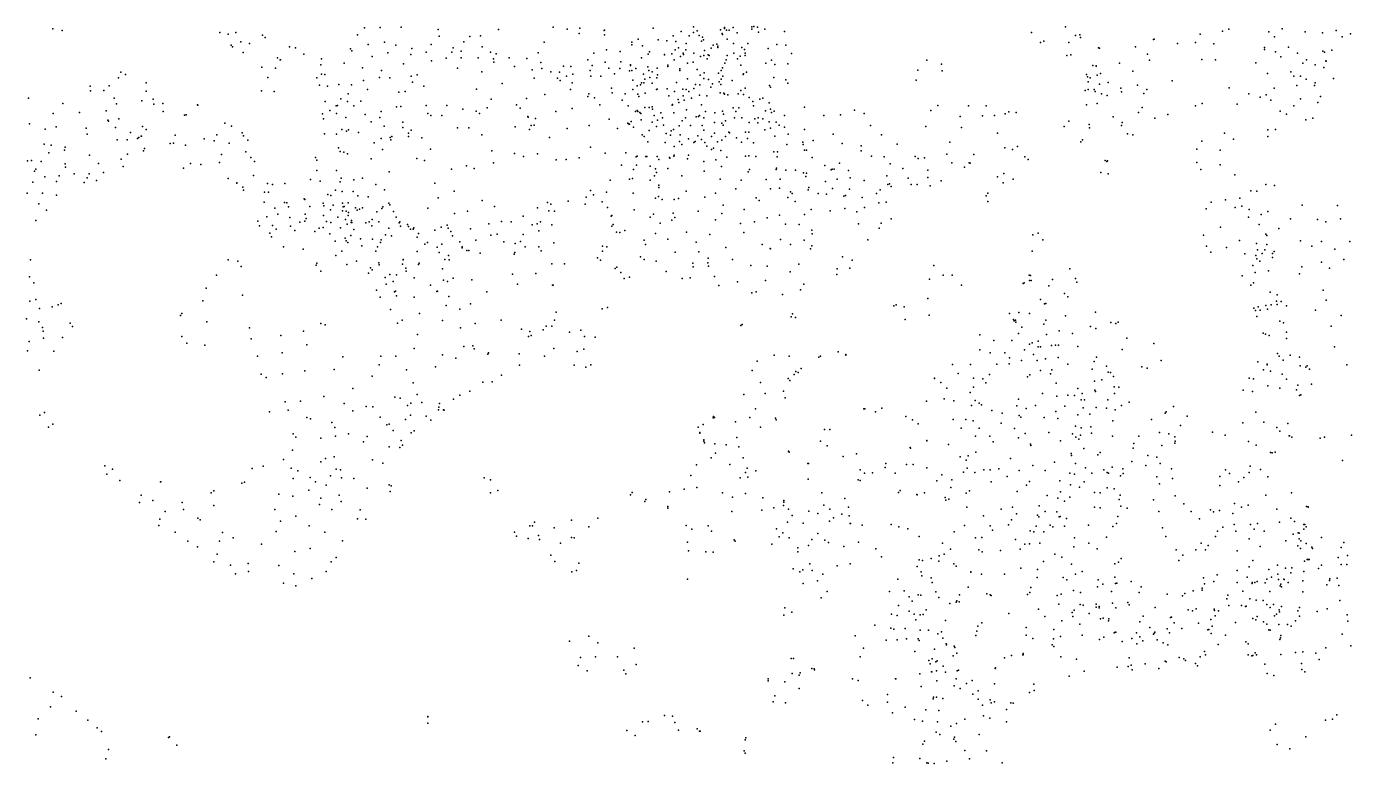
# Model space of a CAD drawing. Header units: millimetres. Extents: x -60275265 to 22802890, y -38578442 to 24337084.
# Drawn here: x -18732378 to -13545378, y -24329304 to -21444304 of the extents above; entities that cross this region are included whole.
import ezdxf

# ---------------------------------------------------------------- set-up
doc = ezdxf.new("R2010")
doc.units = ezdxf.units.MM
doc.header["$MEASUREMENT"] = 0
doc.layers.add('particles', color=7, linetype='Continuous', true_color=0x000000)

msp = doc.modelspace()

# ---------------------------------------------------------------- linework, layer by layer
at = {"layer": 'particles', "color": 93, "true_color": 0x67d435}
for p in [(-18629378, -21453304), (-18592378, -21460304), (-17975378, -21468304), (-17913378, -21467304), (-17409378, -21449304), (-17347378, -21448304), (-17265378, -21447304), (-17121378, -21456304), (-16884378, -21456304), (-16670378, -21447304), (-16615378, -21455304), (-16569378, -21471304), (-16566378, -21451304), (-16471378, -21460304), (-16469378, -21459304), (-16279378, -21450304), (-16169378, -21463304), (-16121378, -21445304), (-16121378, -21467304), (-16106378, -21461304), (-16015378, -21457304), (-16009378, -21472304), (-16000378, -21452304), (-15999378, -21448304), (-15992378, -21459304), (-15981378, -21459304), (-15965378, -21448304), (-15950378, -21469304), (-15893378, -21445304), (-15892378, -21454304), (-15885378, -21444304), (-15870378, -21447304), (-15867378, -21466304), (-15842378, -21454304), (-15765378, -21463304), (-14798378, -21467304), (-14665378, -21445304), (-14050378, -21462304), (-14025378, -21454304), (-13869378, -21465304), (-13816378, -21453304), (-13726378, -21465304), (-13658378, -21469304), (-13605378, -21460304), (-13549378, -21473304), (-17943378, -21474304), (-17931378, -21517304), (-17926378, -21524304), (-17893378, -21504304), (-17859378, -21510304), (-17808378, -21478304), (-17798378, -21487304), (-17702378, -21524304), (-17436378, -21477304), (-17394378, -21514304), (-17330378, -21505304), (-17286378, -21517304), (-17148378, -21514304), (-17116378, -21482304), (-17020378, -21504304), (-16996378, -21483304), (-16955378, -21481304), (-16948378, -21523304), (-16705378, -21505304), (-16469378, -21476304), (-16362378, -21505304), (-16362378, -21516304), (-16337378, -21494304), (-16321378, -21520304), (-16259378, -21496304), (-16225378, -21500304), (-16200378, -21481304), (-16190378, -21503304), (-16149378, -21510304), (-16138378, -21481304), (-16099378, -21479304), (-16090378, -21501304), (-16085378, -21486304), (-16082378, -21496304), (-16044378, -21517304), (-16029378, -21513304), (-16026378, -21521304), (-16008378, -21475304), (-15989378, -21493304), (-15964378, -21511304), (-15908378, -21511304), (-15795378, -21514304), (-15760378, -21517304), (-14762378, -21507304), (-14749378, -21502304), (-14652378, -21506304), (-14626378, -21479304), (-14608378, -21476304), (-14606378, -21487304), (-14390378, -21524304), (-14320378, -21495304), (-14318378, -21493304), (-14226378, -21510304), (-14156378, -21507304), (-14138378, -21474304), (-14084378, -21512304), (-13846378, -21484304), (-13791378, -21525304), (-13582378, -21484304), (-17884378, -21546304), (-17750378, -21566304), (-17739378, -21575304), (-17738378, -21575304), (-17679378, -21527304), (-17646378, -21552304), (-17577378, -21571304), (-17464378, -21531304), (-17459378, -21539304), (-17379378, -21562304), (-17318378, -21547304), (-17228378, -21554304), (-17224378, -21530304), (-17168378, -21545304), (-17089378, -21568304), (-17067378, -21544304), (-17062378, -21528304), (-17031378, -21540304), (-17031378, -21566304), (-16964378, -21567304), (-16916378, -21545304), (-16904378, -21570304), (-16893378, -21551304), (-16843378, -21567304), (-16773378, -21569304), (-16729378, -21547304), (-16535378, -21575304), (-16511378, -21549304), (-16462378, -21535304), (-16408378, -21542304), (-16324378, -21567304), (-16298378, -21552304), (-16293378, -21543304), (-16235378, -21553304), (-16234378, -21555304), (-16206378, -21551304), (-16197378, -21575304), (-16193378, -21535304), (-16179378, -21527304), (-16172378, -21562304), (-16161378, -21549304), (-16160378, -21554304), (-16151378, -21535304), (-16120378, -21548304), (-16093378, -21561304), (-16081378, -21558304), (-16078378, -21538304), (-16068378, -21571304), (-16063378, -21555304), (-16060378, -21558304), (-16052378, -21529304), (-16026378, -21526304), (-15993378, -21575304), (-15989378, -21557304), (-15963378, -21549304), (-15948378, -21570304), (-15938378, -21560304), (-15932378, -21526304), (-15921378, -21534304), (-15919378, -21549304), (-15919378, -21558304), (-15829378, -21530304), (-15815378, -21576304), (-15737378, -21550304), (-15207378, -21576304), (-14660378, -21558304), (-14644378, -21555304), (-14535378, -21527304), (-14532378, -21529304), (-14344378, -21552304), (-14336378, -21576304), (-14131378, -21573304), (-14077378, -21575304), (-13886378, -21526304), (-13886378, -21534304), (-13843378, -21543304), (-13822378, -21563304), (-13757378, -21548304), (-13721378, -21575304), (-13657378, -21540304), (-13651378, -21544304), (-13622378, -21537304), (-18363378, -21623304), (-17811378, -21603304), (-17757378, -21607304), (-17580378, -21594304), (-17489378, -21588304), (-17417378, -21606304), (-17342378, -21616304), (-17256378, -21590304), (-17146378, -21578304), (-17045378, -21607304), (-16950378, -21622304), (-16902378, -21584304), (-16821378, -21600304), (-16753378, -21614304), (-16718378, -21585304), (-16715378, -21608304), (-16679378, -21622304), (-16646378, -21623304), (-16630378, -21599304), (-16601378, -21600304), (-16526378, -21616304), (-16517378, -21597304), (-16467378, -21584304), (-16452378, -21607304), (-16430378, -21629304), (-16409378, -21609304), (-16405378, -21582304), (-16371378, -21617304), (-16368378, -21594304), (-16368378, -21597304), (-16362378, -21616304), (-16347378, -21609304), (-16300378, -21602304), (-16296378, -21616304), (-16283378, -21621304), (-16263378, -21607304), (-16221378, -21595304), (-16221378, -21601304), (-16175378, -21610304), (-16174378, -21616304), (-16144378, -21587304), (-16122378, -21584304), (-16107378, -21612304), (-16079378, -21625304), (-16023378, -21627304), (-16012378, -21616304), (-16007378, -21606304), (-15998378, -21588304), (-15935378, -21595304), (-15925378, -21629304), (-15914378, -21623304), (-15838378, -21588304), (-15803378, -21593304), (-15752378, -21590304), (-15243378, -21615304), (-15150378, -21592304), (-15147378, -21618304), (-14558378, -21597304), (-14545378, -21598304), (-14544378, -21599304), (-14528378, -21628304), (-14453378, -21588304), (-14401378, -21619304), (-13920378, -21586304), (-13874378, -21628304), (-13783378, -21622304), (-13735378, -21588304), (-13687378, -21594304), (-13653378, -21605304), (-13646378, -21578304), (-13644378, -21580304), (-18483378, -21677304), (-18409378, -21676304), (-18372378, -21645304), (-18345378, -21632304), (-18263378, -21664304), (-17787378, -21644304), (-17595378, -21645304), (-17585378, -21673304), (-17577378, -21630304), (-17564378, -21632304), (-17554378, -21677304), (-17509378, -21671304), (-17460378, -21672304), (-17413378, -21656304), (-17350378, -21643304), (-17309378, -21645304), (-17226378, -21638304), (-17221378, -21662304), (-17202378, -21633304), (-17176378, -21678304), (-16870378, -21667304), (-16744378, -21646304), (-16653378, -21646304), (-16643378, -21656304), (-16618378, -21638304), (-16596378, -21665304), (-16593378, -21630304), (-16523378, -21639304), (-16483378, -21638304), (-16359378, -21654304), (-16341378, -21676304), (-16329378, -21672304), (-16324378, -21665304), (-16317378, -21631304), (-16315378, -21664304), (-16312378, -21650304), (-16292378, -21644304), (-16283378, -21666304), (-16265378, -21645304), (-16262378, -21633304), (-16188378, -21663304), (-16144378, -21649304), (-16113378, -21671304), (-16096378, -21672304), (-16095378, -21634304), (-16081378, -21647304), (-16062378, -21651304), (-16047378, -21669304), (-16021378, -21661304), (-16014378, -21671304), (-16013378, -21650304), (-16006378, -21638304), (-15970378, -21655304), (-15926378, -21632304), (-15823378, -21675304), (-15820378, -21681304), (-15807378, -21644304), (-15759378, -21653304), (-15752378, -21666304), (-15249378, -21654304), (-14582378, -21632304), (-14579378, -21641304), (-14576378, -21661304), (-14568378, -21645304), (-14541378, -21635304), (-14532378, -21670304), (-14498378, -21663304), (-14383378, -21673304), (-14247378, -21657304), (-13771378, -21638304), (-13759378, -21675304), (-13744378, -21639304), (-13722378, -21650304), (-13690378, -21675304), (-13687378, -21665304), (-13615378, -21647304), (-18724378, -21725304), (-18481378, -21696304), (-18429378, -21694304), (-18389378, -21725304), (-18264378, -21697304), (-18236378, -21729304), (-17812378, -21696304), (-17762378, -21698304), (-17501378, -21727304), (-17473378, -21707304), (-17397378, -21691304), (-17275378, -21701304), (-17249378, -21698304), (-16970378, -21689304), (-16913378, -21728304), (-16774378, -21726304), (-16703378, -21710304), (-16603378, -21691304), (-16534378, -21718304), (-16531378, -21707304), (-16509378, -21723304), (-16442378, -21686304), (-16439378, -21704304), (-16400378, -21732304), (-16388378, -21707304), (-16358378, -21690304), (-16339378, -21709304), (-16335378, -21718304), (-16310378, -21705304), (-16266378, -21691304), (-16263378, -21689304), (-16224378, -21688304), (-16218378, -21715304), (-16195378, -21699304), (-16181378, -21730304), (-16163378, -21689304), (-16161378, -21716304), (-16158378, -21733304), (-16150378, -21691304), (-16139378, -21699304), (-16129378, -21724304), (-16119378, -21687304), (-16098378, -21713304), (-16069378, -21715304), (-16053378, -21682304), (-16016378, -21704304), (-16002378, -21705304), (-15999378, -21709304), (-15986378, -21711304), (-15946378, -21708304), (-15936378, -21695304), (-15925378, -21710304), (-15918378, -21686304), (-15903378, -21722304), (-15861378, -21728304), (-15849378, -21724304), (-14588378, -21694304), (-14576378, -21690304), (-14553378, -21691304), (-14548378, -21698304), (-14524378, -21707304), (-14502378, -21714304), (-14448378, -21686304), (-14445378, -21700304), (-14358378, -21706304), (-14346378, -21691304), (-14024378, -21684304), (-13947378, -21708304), (-13902378, -21720304), (-13879378, -21712304), (-13861378, -21732304), (-13848378, -21686304), (-13745378, -21727304), (-13667378, -21718304), (-18628378, -21785304), (-18590378, -21746304), (-18524378, -21780304), (-18420378, -21774304), (-18380378, -21747304), (-18280378, -21735304), (-18233378, -21748304), (-18198378, -21746304), (-18197378, -21777304), (-18063378, -21750304), (-18061378, -21752304), (-17563378, -21737304), (-17544378, -21773304), (-17520378, -21754304), (-17519378, -21784304), (-17514378, -21753304), (-17475378, -21738304), (-17450378, -21754304), (-17423378, -21736304), (-17343378, -21777304), (-17283378, -21759304), (-17267378, -21757304), (-17167378, -21753304), (-17161378, -21785304), (-17087378, -21753304), (-17024378, -21767304), (-16972378, -21776304), (-16958378, -21785304), (-16928378, -21762304), (-16814378, -21750304), (-16800378, -21764304), (-16660378, -21777304), (-16596378, -21765304), (-16487378, -21750304), (-16376378, -21755304), (-16348378, -21777304), (-16341378, -21773304), (-16339378, -21777304), (-16331378, -21780304), (-16327378, -21784304), (-16312378, -21761304), (-16294378, -21761304), (-16283378, -21759304), (-16281378, -21768304), (-16249378, -21782304), (-16204378, -21752304), (-16203378, -21749304), (-16198378, -21782304), (-16178378, -21741304), (-16148378, -21770304), (-16089378, -21750304), (-16074378, -21777304), (-16038378, -21782304), (-16008378, -21775304), (-15965378, -21763304), (-15955378, -21777304), (-15944378, -21762304), (-15888378, -21738304), (-15886378, -21754304), (-15839378, -21774304), (-15825378, -21743304), (-15820378, -21767304), (-15816378, -21780304), (-15805378, -21775304), (-15687378, -21760304), (-15490378, -21771304), (-15453378, -21784304), (-15192378, -21773304), (-15165378, -21753304), (-15044378, -21754304), (-14975378, -21755304), (-14886378, -21778304), (-14858378, -21780304), (-14583378, -21751304), (-14540378, -21745304), (-14379378, -21780304), (-14365378, -21761304), (-14156378, -21754304), (-14129378, -21746304), (-13992378, -21748304), (-13824378, -21776304), (-13771378, -21755304), (-13677378, -21741304), (-18720378, -21825304), (-18413378, -21811304), (-18411378, -21815304), (-18370378, -21805304), (-18278378, -21836304), (-18114378, -21791304), (-18107378, -21790304), (-17956378, -21822304), (-17929378, -21834304), (-17573378, -21786304), (-17569378, -21806304), (-17482378, -21800304), (-17406378, -21789304), (-17383378, -21817304), (-17349378, -21800304), (-17332378, -21834304), (-17259378, -21819304), (-17149378, -21792304), (-17106378, -21793304), (-16770378, -21796304), (-16768378, -21799304), (-16756378, -21831304), (-16745378, -21830304), (-16740378, -21804304), (-16529378, -21832304), (-16451378, -21807304), (-16378378, -21823304), (-16375378, -21825304), (-16371378, -21826304), (-16365378, -21816304), (-16326378, -21810304), (-16283378, -21818304), (-16275378, -21793304), (-16266378, -21836304), (-16262378, -21811304), (-16242378, -21802304), (-16238378, -21830304), (-16177378, -21833304), (-16165378, -21813304), (-16152378, -21802304), (-16132378, -21832304), (-16111378, -21797304), (-16101378, -21796304), (-16097378, -21793304), (-16087378, -21831304), (-16081378, -21802304), (-16039378, -21820304), (-16010378, -21823304), (-16005378, -21830304), (-16003378, -21787304), (-15995378, -21813304), (-15960378, -21802304), (-15932378, -21802304), (-15903378, -21820304), (-15881378, -21805304), (-15869378, -21821304), (-15868378, -21802304), (-15849378, -21806304), (-15825378, -21817304), (-15797378, -21819304), (-15786378, -21830304), (-15765378, -21793304), (-15611378, -21793304), (-15545378, -21790304), (-15428378, -21832304), (-15211378, -21836304), (-15077378, -21796304), (-14989378, -21794304), (-14943378, -21793304), (-14901378, -21786304), (-14670378, -21835304), (-14652378, -21814304), (-14572378, -21827304), (-14478378, -21798304), (-14445378, -21832304), (-14443378, -21820304), (-14315378, -21803304), (-14264378, -21789304), (-13799378, -21787304), (-13724378, -21809304), (-13696378, -21803304), (-18659378, -21846304), (-18616378, -21837304), (-18499378, -21842304), (-18495378, -21866304), (-18384378, -21840304), (-18377378, -21888304), (-18338378, -21888304), (-18325378, -21859304), (-18297378, -21882304), (-18292378, -21878304), (-18283378, -21873304), (-18282378, -21873304), (-18263378, -21847304), (-18150378, -21870304), (-18037378, -21884304), (-17987378, -21868304), (-17888378, -21860304), (-17882378, -21872304), (-17565378, -21864304), (-17518378, -21866304), (-17497378, -21847304), (-17479378, -21854304), (-17472378, -21848304), (-17432378, -21859304), (-17344378, -21882304), (-17308378, -21879304), (-17306378, -21888304), (-17302378, -21874304), (-17259378, -21839304), (-17237378, -21861304), (-17237378, -21874304), (-17226378, -21850304), (-17185378, -21880304), (-17045378, -21841304), (-17000378, -21841304), (-16950378, -21868304), (-16819378, -21837304), (-16763378, -21847304), (-16684378, -21878304), (-16615378, -21843304), (-16419378, -21843304), (-16356378, -21838304), (-16322378, -21868304), (-16314378, -21874304), (-16295378, -21851304), (-16228378, -21863304), (-16211378, -21870304), (-16208378, -21853304), (-16199378, -21847304), (-16173378, -21868304), (-16141378, -21884304), (-16104378, -21872304), (-16090378, -21886304), (-16081378, -21850304), (-16051378, -21874304), (-16039378, -21861304), (-15995378, -21874304), (-15983378, -21858304), (-15980378, -21860304), (-15953378, -21880304), (-15917378, -21857304), (-15909378, -21882304), (-15904378, -21858304), (-15842378, -21848304), (-15819378, -21842304), (-15803378, -21873304), (-15764378, -21838304), (-15750378, -21865304), (-15686378, -21847304), (-15574378, -21865304), (-15385378, -21868304), (-15072378, -21840304), (-14931378, -21862304), (-14598378, -21888304), (-14571378, -21841304), (-14422378, -21864304), (-14401378, -21868304), (-14042378, -21862304), (-14007378, -21885304), (-13873378, -21848304), (-13872378, -21875304), (-13843378, -21847304), (-18663378, -21905304), (-18645378, -21939304), (-18636378, -21908304), (-18583378, -21928304), (-18580378, -21917304), (-18274378, -21931304), (-18270378, -21922304), (-18169378, -21902304), (-18157378, -21901304), (-18109378, -21909304), (-17997378, -21891304), (-17939378, -21901304), (-17873378, -21935304), (-17865378, -21889304), (-17510378, -21919304), (-17504378, -21933304), (-17490378, -21936304), (-17371378, -21900304), (-17338378, -21926304), (-17150378, -21924304), (-16911378, -21931304), (-16524378, -21916304), (-16467378, -21940304), (-16386378, -21938304), (-16300378, -21896304), (-16232378, -21898304), (-16196378, -21914304), (-16176378, -21894304), (-16167378, -21906304), (-16119378, -21898304), (-16115378, -21894304), (-16076378, -21898304), (-16069378, -21913304), (-16050378, -21926304), (-16042378, -21920304), (-16027378, -21895304), (-16014378, -21929304), (-16010378, -21889304), (-15933378, -21897304), (-15886378, -21900304), (-15807378, -21935304), (-15792378, -21935304), (-15756378, -21906304), (-15693378, -21897304), (-15691378, -21906304), (-15687378, -21928304), (-15679378, -21928304), (-15653378, -21890304), (-15539378, -21902304), (-15464378, -21911304), (-15464378, -21931304), (-15323378, -21905304), (-15117378, -21897304), (-14902378, -21919304), (-14872378, -21926304), (-14852378, -21914304), (-14605378, -21896304), (-14150378, -21924304), (-14131378, -21893304), (-14059378, -21928304), (-18728378, -21970304), (-18713378, -21969304), (-18675378, -21972304), (-18581378, -21982304), (-18485378, -21948304), (-18450378, -21980304), (-18362378, -21963304), (-18353378, -21992304), (-18337378, -21944304), (-18090378, -21980304), (-18049378, -21984304), (-17977378, -21976304), (-17969378, -21945304), (-17854378, -21957304), (-17840378, -21972304), (-17601378, -21957304), (-17595378, -21967304), (-17476378, -21942304), (-17383378, -21962304), (-17204378, -21961304), (-17174378, -21969304), (-17009378, -21989304), (-16904378, -21978304), (-16822378, -21941304), (-16786378, -21953304), (-16732378, -21943304), (-16658378, -21966304), (-16620378, -21965304), (-16569378, -21958304), (-16403378, -21987304), (-16345378, -21954304), (-16344378, -21987304), (-16341378, -21951304), (-16308378, -21953304), (-16304378, -21953304), (-16291378, -21991304), (-16263378, -21953304), (-16257378, -21964304), (-16215378, -21957304), (-16213378, -21959304), (-16198378, -21951304), (-16197378, -21948304), (-16144378, -21962304), (-16141378, -21948304), (-16080378, -21972304), (-16034378, -21966304), (-16011378, -21992304), (-15990378, -21956304), (-15917378, -21952304), (-15904378, -21950304), (-15877378, -21953304), (-15794378, -21954304), (-15656378, -21957304), (-15607378, -21988304), (-15549378, -21979304), (-15424378, -21951304), (-15375378, -21954304), (-15351378, -21981304), (-15253378, -21953304), (-15241378, -21961304), (-15217378, -21958304), (-15129378, -21944304), (-15109378, -21978304), (-15042378, -21978304), (-15038378, -21979304), (-15024378, -21945304), (-14824378, -21954304), (-14811378, -21965304), (-14509378, -21969304), (-14503378, -21973304), (-14500378, -21970304), (-14150378, -21976304), (-14059378, -21985304), (-18701378, -22010304), (-18696378, -22003304), (-18660378, -22033304), (-18604378, -22028304), (-18579378, -21994304), (-18545378, -22021304), (-18494378, -22037304), (-18487378, -22021304), (-18430378, -22015304), (-18118378, -21999304), (-17942378, -22039304), (-17843378, -22027304), (-17620378, -22043304), (-17596378, -22008304), (-17518378, -22008304), (-17500378, -22038304), (-17451378, -22044304), (-17417378, -22038304), (-17312378, -22013304), (-17068378, -22003304), (-16980378, -22000304), (-16371378, -22042304), (-16360378, -22039304), (-16356378, -22004304), (-16274378, -22028304), (-16270378, -22001304), (-16266378, -22016304), (-16221378, -22000304), (-16166378, -22028304), (-16079378, -22010304), (-16017378, -22042304), (-15907378, -22013304), (-15902378, -22004304), (-15837378, -22043304), (-15797378, -22004304), (-15796378, -21999304), (-15781378, -22041304), (-15760378, -22006304), (-15721378, -22007304), (-15690378, -22017304), (-15681378, -22031304), (-15679378, -22018304), (-15582378, -22005304), (-15578378, -22002304), (-15570378, -22002304), (-15558378, -22041304), (-15514378, -22008304), (-15508378, -22036304), (-15364378, -22029304), (-15302378, -22000304), (-15280378, -22038304), (-15204378, -22007304), (-15204378, -22035304), (-15060378, -21995304), (-14931378, -22032304), (-14906378, -22020304), (-14870378, -22042304), (-14526378, -22016304), (-14497378, -22021304), (-14135378, -22004304), (-14002378, -22024304), (-18729378, -22096304), (-18707378, -22053304), (-18670378, -22096304), (-18614378, -22051304), (-18506378, -22055304), (-18458378, -22047304), (-17909378, -22056304), (-17908378, -22057304), (-17885378, -22073304), (-17882378, -22085304), (-17800378, -22092304), (-17789378, -22058304), (-17785378, -22092304), (-17769378, -22063304), (-17721378, -22058304), (-17582378, -22050304), (-17522378, -22085304), (-17504378, -22052304), (-17496378, -22090304), (-17453378, -22090304), (-17364378, -22062304), (-17330378, -22083304), (-17133378, -22057304), (-17058378, -22089304), (-16524378, -22086304), (-16461378, -22092304), (-16447378, -22046304), (-16357378, -22096304), (-16291378, -22045304), (-16256378, -22065304), (-16256378, -22074304), (-16150378, -22088304), (-15955378, -22080304), (-15934378, -22045304), (-15820378, -22079304), (-15784378, -22077304), (-15741378, -22091304), (-15672378, -22083304), (-15669378, -22074304), (-15604378, -22051304), (-15577378, -22078304), (-15510378, -22081304), (-15453378, -22047304), (-15390378, -22083304), (-15360378, -22062304), (-15354378, -22060304), (-15347378, -22070304), (-15269378, -22063304), (-15245378, -22062304), (-15195378, -22068304), (-15151378, -22048304), (-14968378, -22096304), (-14909378, -22056304), (-13939378, -22087304), (-13916378, -22089304), (-13880378, -22063304), (-13847378, -22066304), (-18684378, -22138304), (-18615378, -22104304), (-17801378, -22131304), (-17722378, -22133304), (-17713378, -22134304), (-17645378, -22118304), (-17642378, -22121304), (-17570378, -22135304), (-17568378, -22146304), (-17552378, -22102304), (-17540378, -22105304), (-17532378, -22143304), (-17495378, -22135304), (-17488378, -22148304), (-17473378, -22134304), (-17435378, -22107304), (-17395378, -22111304), (-17314378, -22136304), (-17310378, -22142304), (-17121378, -22115304), (-16948378, -22125304), (-16900378, -22148304), (-16693378, -22133304), (-16680378, -22140304), (-16611378, -22128304), (-16545378, -22139304), (-16541378, -22112304), (-16513378, -22103304), (-16479378, -22130304), (-16270378, -22116304), (-16258378, -22110304), (-16244378, -22121304), (-16196378, -22121304), (-16179378, -22117304), (-16076378, -22112304), (-16035378, -22097304), (-16005378, -22144304), (-15875378, -22115304), (-15864378, -22125304), (-15752378, -22113304), (-15735378, -22098304), (-15723378, -22129304), (-15633378, -22098304), (-15600378, -22100304), (-15533378, -22108304), (-15526378, -22105304), (-15460378, -22114304), (-15404378, -22098304), (-15395378, -22134304), (-15367378, -22132304), (-14975378, -22107304), (-14969378, -22129304), (-14094378, -22132304), (-14038378, -22122304), (-13982378, -22116304), (-13974378, -22147304), (-13738378, -22144304), (-13600378, -22145304), (-18654378, -22163304), (-17791378, -22189304), (-17760378, -22155304), (-17748378, -22179304), (-17706378, -22150304), (-17701378, -22192304), (-17641378, -22179304), (-17637378, -22196304), (-17623378, -22149304), (-17569378, -22184304), (-17542378, -22162304), (-17513378, -22190304), (-17495378, -22165304), (-17492378, -22150304), (-17483378, -22200304), (-17481378, -22167304), (-17473378, -22184304), (-17471378, -22172304), (-17444378, -22154304), (-17438378, -22163304), (-17429378, -22159304), (-17417378, -22154304), (-17379378, -22199304), (-17361378, -22170304), (-17341378, -22157304), (-17337378, -22150304), (-17295378, -22168304), (-17285378, -22190304), (-17161378, -22155304), (-17056378, -22176304), (-17005378, -22167304), (-16788378, -22186304), (-16732378, -22154304), (-16687378, -22166304), (-16665378, -22167304), (-16457378, -22152304), (-16443378, -22186304), (-16443378, -22186304), (-16441378, -22184304), (-16353378, -22162304), (-16290378, -22190304), (-16278378, -22178304), (-16200378, -22175304), (-16194378, -22192304), (-16102378, -22167304), (-16010378, -22176304), (-15922378, -22160304), (-15833378, -22193304), (-15784378, -22182304), (-15687378, -22180304), (-15660378, -22160304), (-15586378, -22165304), (-15528378, -22156304), (-15481378, -22169304), (-15451378, -22152304), (-15347378, -22197304), (-14114378, -22158304), (-14000378, -22153304), (-13948378, -22191304), (-13946378, -22160304), (-13899378, -22180304), (-13872378, -22168304), (-13784378, -22197304), (-13678378, -22199304), (-13588378, -22197304), (-18696378, -22203304), (-17826378, -22206304), (-17820378, -22224304), (-17769378, -22223304), (-17754378, -22237304), (-17699378, -22226304), (-17682378, -22242304), (-17662378, -22210304), (-17643378, -22206304), (-17603378, -22247304), (-17586378, -22234304), (-17570378, -22231304), (-17558378, -22207304), (-17541378, -22211304), (-17503378, -22232304), (-17477378, -22218304), (-17461378, -22211304), (-17460378, -22203304), (-17458378, -22211304), (-17451378, -22239304), (-17403378, -22212304), (-17391378, -22208304), (-17380378, -22224304), (-17353378, -22209304), (-17314378, -22233304), (-17273378, -22213304), (-17271378, -22208304), (-17268378, -22226304), (-17240378, -22219304), (-17236378, -22227304), (-17229378, -22237304), (-17218378, -22237304), (-17216378, -22232304), (-17134378, -22241304), (-17109378, -22229304), (-17085378, -22222304), (-17081378, -22233304), (-17071378, -22247304), (-16994378, -22236304), (-16922378, -22217304), (-16872378, -22207304), (-16835378, -22209304), (-16752378, -22220304), (-16733378, -22216304), (-16727378, -22244304), (-16720378, -22209304), (-16676378, -22220304), (-16441378, -22226304), (-16436378, -22219304), (-16422378, -22249304), (-16409378, -22251304), (-16390378, -22243304), (-16252378, -22214304), (-16206378, -22202304), (-16148378, -22249304), (-16035378, -22201304), (-15937378, -22215304), (-15924378, -22250304), (-15882378, -22208304), (-15761378, -22218304), (-15707378, -22219304), (-15658378, -22241304), (-15475378, -22216304), (-15394378, -22233304), (-15386378, -22214304), (-14058378, -22229304), (-13907378, -22219304), (-13907378, -22219304), (-13830378, -22235304), (-13646378, -22209304), (-17779378, -22253304), (-17773378, -22267304), (-17544378, -22255304), (-17524378, -22284304), (-17485378, -22272304), (-17481378, -22283304), (-17474378, -22289304), (-17462378, -22262304), (-17424378, -22275304), (-17419378, -22302304), (-17378378, -22277304), (-17346378, -22289304), (-17343378, -22279304), (-17326378, -22260304), (-17303378, -22264304), (-17202378, -22269304), (-17198378, -22254304), (-17173378, -22296304), (-17162378, -22289304), (-17106378, -22296304), (-17064378, -22263304), (-17035378, -22287304), (-16973378, -22280304), (-16914378, -22261304), (-16889378, -22257304), (-16863378, -22287304), (-16819378, -22294304), (-16798378, -22285304), (-16788378, -22258304), (-16667378, -22291304), (-16314378, -22280304), (-16309378, -22297304), (-16269378, -22254304), (-16221378, -22276304), (-16110378, -22288304), (-16057378, -22258304), (-15852378, -22297304), (-15780378, -22278304), (-15741378, -22298304), (-15688378, -22281304), (-15658378, -22302304), (-15656378, -22255304), (-15438378, -22279304), (-14792378, -22260304), (-14771378, -22253304), (-14753378, -22279304), (-14124378, -22261304), (-13984378, -22282304), (-13917378, -22294304), (-13881378, -22257304), (-13877378, -22298304), (-13876378, -22262304), (-13744378, -22283304), (-13663378, -22285304), (-13552378, -22285304), (-17726378, -22306304), (-17649378, -22315304), (-17521378, -22341304), (-17498378, -22323304), (-17364378, -22323304), (-17358378, -22306304), (-17202378, -22325304), (-17124378, -22308304), (-17116378, -22329304), (-17080378, -22340304), (-17027378, -22311304), (-17026378, -22307304), (-17008378, -22321304), (-17001378, -22321304), (-16956378, -22331304), (-16823378, -22335304), (-16820378, -22329304), (-16780378, -22307304), (-16726378, -22306304), (-16717378, -22322304), (-16497378, -22349304), (-16477378, -22304304), (-16477378, -22323304), (-16460378, -22306304), (-16328378, -22346304), (-16193378, -22328304), (-16100378, -22326304), (-16064378, -22351304), (-15994378, -22309304), (-15821378, -22313304), (-15820378, -22314304), (-15663378, -22314304), (-15537378, -22346304), (-14795378, -22323304), (-14113378, -22304304), (-14096378, -22327304), (-14034378, -22309304), (-13962378, -22334304), (-13919378, -22341304), (-13916378, -22353304), (-13913378, -22318304), (-13895378, -22332304), (-13884378, -22318304), (-13854378, -22332304), (-13854378, -22348304), (-13848378, -22325304), (-13700378, -22304304), (-13610378, -22315304), (-18716378, -22358304), (-17943378, -22357304), (-17905378, -22363304), (-17892378, -22384304), (-17598378, -22378304), (-17595378, -22371304), (-17580378, -22402304), (-17478378, -22376304), (-17440378, -22362304), (-17385378, -22389304), (-17379378, -22396304), (-17353378, -22369304), (-17352378, -22377304), (-17260378, -22374304), (-17258378, -22356304), (-17258378, -22358304), (-17258378, -22358304), (-17247378, -22390304), (-17246378, -22402304), (-17197378, -22376304), (-17195378, -22370304), (-17103378, -22392304), (-17094378, -22356304), (-17078378, -22357304), (-16675378, -22373304), (-16626378, -22373304), (-16485378, -22359304), (-16428378, -22391304), (-16421378, -22386304), (-16406378, -22407304), (-16314378, -22356304), (-16267378, -22362304), (-16228378, -22403304), (-16124378, -22370304), (-16122378, -22385304), (-16065378, -22369304), (-16062378, -22382304), (-15968378, -22356304), (-15896378, -22379304), (-15833378, -22382304), (-15743378, -22404304), (-15709378, -22375304), (-15559378, -22393304), (-15509378, -22390304), (-15500378, -22359304), (-15180378, -22380304), (-14647378, -22393304), (-13931378, -22380304), (-13922378, -22407304), (-13904378, -22363304), (-13870378, -22400304), (-13740378, -22385304), (-13662378, -22367304), (-13631378, -22390304), (-13575378, -22356304), (-18720378, -22424304), (-18703378, -22448304), (-17988378, -22418304), (-17393378, -22409304), (-17328378, -22426304), (-17324378, -22453304), (-17310378, -22415304), (-17297378, -22442304), (-17284378, -22416304), (-17214378, -22428304), (-17150378, -22457304), (-17099378, -22437304), (-17084378, -22442304), (-17062378, -22429304), (-16988378, -22436304), (-16830378, -22414304), (-16810378, -22453304), (-16738378, -22411304), (-16673378, -22456304), (-16670378, -22457304), (-16670378, -22457304), (-16392378, -22431304), (-16372378, -22425304), (-16165378, -22431304), (-16134378, -22428304), (-16039378, -22423304), (-16022378, -22458304), (-15949378, -22444304), (-15839378, -22438304), (-15689378, -22453304), (-15560378, -22415304), (-15197378, -22433304), (-15143378, -22418304), (-15108378, -22417304), (-15072378, -22456304), (-14830378, -22450304), (-14827378, -22448304), (-14807378, -22417304), (-14805378, -22438304), (-14802378, -22419304), (-14799378, -22438304), (-14730378, -22459304), (-14715378, -22435304), (-14625378, -22431304), (-14620378, -22445304), (-13973378, -22420304), (-13939378, -22457304), (-13928378, -22448304), (-13748378, -22412304), (-18029378, -22468304), (-17886378, -22496304), (-17362378, -22476304), (-17347378, -22503304), (-17292378, -22483304), (-17287378, -22480304), (-17283378, -22498304), (-17214378, -22503304), (-17126378, -22481304), (-17123378, -22480304), (-17079378, -22501304), (-16930378, -22482304), (-15893378, -22487304), (-15875378, -22483304), (-15772378, -22493304), (-15702378, -22475304), (-15203378, -22509304), (-14668378, -22489304), (-14656378, -22502304), (-13863378, -22484304), (-13836378, -22494304), (-13656378, -22476304), (-18719378, -22519304), (-18696378, -22513304), (-18681378, -22548304), (-18631378, -22541304), (-18608378, -22534304), (-18596378, -22528304), (-18042378, -22518304), (-17307378, -22552304), (-17089378, -22536304), (-17035378, -22551304), (-16994378, -22530304), (-16659378, -22562304), (-16478378, -22549304), (-16457378, -22544304), (-16457378, -22544304), (-15336378, -22538304), (-15327378, -22533304), (-15296378, -22542304), (-14762378, -22513304), (-14747378, -22529304), (-14742378, -22528304), (-14547378, -22562304), (-13927378, -22547304), (-13921378, -22556304), (-13910378, -22541304), (-13902378, -22555304), (-13880378, -22536304), (-13874378, -22550304), (-13859378, -22534304), (-13839378, -22519304), (-13836378, -22532304), (-13820378, -22521304), (-13800378, -22537304), (-13686378, -22555304), (-13644378, -22515304), (-18732378, -22588304), (-18684378, -22600304), (-18561378, -22605304), (-18129378, -22575304), (-18124378, -22567304), (-18026378, -22600304), (-17580378, -22606304), (-17563378, -22612304), (-17280378, -22605304), (-17262378, -22594304), (-17194378, -22567304), (-17104378, -22595304), (-16976378, -22606304), (-16874378, -22594304), (-16665378, -22593304), (-15935378, -22614304), (-15931378, -22611304), (-15739378, -22581304), (-15733378, -22569304), (-15722378, -22583304), (-15292378, -22591304), (-15198378, -22574304), (-14884378, -22568304), (-14868378, -22591304), (-14866378, -22596304), (-14860378, -22594304), (-14859378, -22602304), (-14847378, -22564304), (-14806378, -22568304), (-14749378, -22609304), (-14741378, -22593304), (-14665378, -22576304), (-14487378, -22603304), (-14468378, -22606304), (-14458378, -22602304), (-13916378, -22579304), (-13825378, -22597304), (-13811378, -22604304), (-13585378, -22575304), (-18670378, -22622304), (-18667378, -22636304), (-18666378, -22664304), (-18591378, -22661304), (-18552378, -22619304), (-18124378, -22658304), (-17859378, -22624304), (-17737378, -22654304), (-17648378, -22636304), (-17201378, -22650304), (-17033378, -22624304), (-16794378, -22629304), (-16767378, -22658304), (-16762378, -22638304), (-16756378, -22654304), (-16710378, -22632304), (-16698378, -22617304), (-16675378, -22617304), (-16606378, -22640304), (-16562378, -22633304), (-16548378, -22657304), (-16506378, -22660304), (-15000378, -22651304), (-14848378, -22646304), (-14835378, -22621304), (-14739378, -22650304), (-14689378, -22635304), (-14637378, -22646304), (-14567378, -22618304), (-14546378, -22626304), (-14425378, -22664304), (-13891378, -22645304), (-13882378, -22648304), (-13867378, -22653304), (-13800378, -22641304), (-13799378, -22665304), (-13624378, -22617304), (-18728378, -22713304), (-18722378, -22677304), (-18625378, -22715304), (-18104378, -22684304), (-18034378, -22692304), (-17852378, -22667304), (-17634378, -22690304), (-17214378, -22705304), (-17020378, -22696304), (-16985378, -22694304), (-16979378, -22706304), (-16668378, -22704304), (-16576378, -22716304), (-16550378, -22707304), (-15554378, -22718304), (-15000378, -22710304), (-14945378, -22673304), (-14875378, -22673304), (-14825378, -22710304), (-14805378, -22688304), (-14795378, -22682304), (-14772378, -22676304), (-14771378, -22698304), (-14762378, -22698304), (-14719378, -22693304), (-14704378, -22692304), (-14692378, -22691304), (-14616378, -22696304), (-14443378, -22709304), (-14319378, -22685304), (-13612378, -22698304), (-17828378, -22735304), (-17731378, -22722304), (-17493378, -22737304), (-17352378, -22768304), (-17345378, -22734304), (-17286378, -22735304), (-17103378, -22729304), (-17051378, -22742304), (-16926378, -22727304), (-16923378, -22722304), (-16803378, -22726304), (-16802378, -22770304), (-16704378, -22734304), (-16588378, -22770304), (-16523378, -22769304), (-15871378, -22754304), (-15805378, -22730304), (-15747378, -22734304), (-15630378, -22739304), (-15624378, -22734304), (-15524378, -22728304), (-15524378, -22730304), (-15107378, -22767304), (-15037378, -22767304), (-14960378, -22722304), (-14933378, -22766304), (-14902378, -22722304), (-14885378, -22764304), (-14884378, -22741304), (-14837378, -22751304), (-14790378, -22728304), (-14776378, -22751304), (-14743378, -22745304), (-14693378, -22740304), (-14655378, -22766304), (-14552378, -22756304), (-14543378, -22738304), (-14290378, -22751304), (-13912378, -22757304), (-13875378, -22766304), (-13875378, -22769304), (-13835378, -22724304), (-13828378, -22734304), (-13813378, -22750304), (-13785378, -22730304), (-13749378, -22739304), (-13563378, -22768304), (-18683378, -22789304), (-17813378, -22805304), (-17794378, -22818304), (-17730378, -22803304), (-17643378, -22792304), (-17527378, -22787304), (-17379378, -22813304), (-17244378, -22788304), (-17131378, -22776304), (-16873378, -22809304), (-16542378, -22777304), (-15891378, -22791304), (-15750378, -22822304), (-15727378, -22806304), (-15720378, -22795304), (-15711378, -22798304), (-15699378, -22783304), (-15178378, -22820304), (-15177378, -22822304), (-15085378, -22802304), (-15025378, -22821304), (-14962378, -22806304), (-14814378, -22816304), (-14804378, -22808304), (-14762378, -22791304), (-14723378, -22804304), (-14718378, -22788304), (-14560378, -22785304), (-14504378, -22774304), (-14497378, -22797304), (-14488378, -22799304), (-14477378, -22814304), (-14366378, -22776304), (-14345378, -22781304), (-13946378, -22821304), (-13890378, -22788304), (-13862378, -22793304), (-13816378, -22805304), (-13746378, -22772304), (-13724378, -22777304), (-13719378, -22772304), (-13710378, -22786304), (-17455378, -22861304), (-17218378, -22839304), (-16997378, -22871304), (-16945378, -22836304), (-16909378, -22835304), (-15858378, -22837304), (-15768378, -22872304), (-15744378, -22830304), (-15153378, -22837304), (-15129378, -22860304), (-15025378, -22856304), (-14988378, -22823304), (-14976378, -22839304), (-14701378, -22840304), (-14616378, -22861304), (-14551378, -22832304), (-14550378, -22868304), (-14547378, -22873304), (-14522378, -22827304), (-14474378, -22854304), (-14456378, -22856304), (-13969378, -22868304), (-13932378, -22873304), (-13929378, -22823304), (-13872378, -22850304), (-13825378, -22860304), (-13799378, -22825304), (-13760378, -22866304), (-13755378, -22848304), (-13701378, -22844304), (-17719378, -22913304), (-17659378, -22910304), (-17568378, -22892304), (-17488378, -22920304), (-17290378, -22895304), (-17269378, -22899304), (-17228378, -22919304), (-17202378, -22884304), (-17184378, -22916304), (-17115378, -22920304), (-17061378, -22903304), (-17035378, -22887304), (-15924378, -22884304), (-15840378, -22881304), (-15762378, -22898304), (-15209378, -22910304), (-15139378, -22902304), (-15102378, -22909304), (-15038378, -22877304), (-15018378, -22908304), (-15002378, -22919304), (-14994378, -22925304), (-14848378, -22903304), (-14754378, -22881304), (-14699378, -22891304), (-14655378, -22887304), (-14629378, -22888304), (-14603378, -22906304), (-14600378, -22881304), (-14590378, -22906304), (-14499378, -22906304), (-14473378, -22881304), (-14415378, -22914304), (-13749378, -22888304), (-13743378, -22886304), (-18680378, -22966304), (-18662378, -22955304), (-17781378, -22952304), (-17708378, -22946304), (-17635378, -22974304), (-17454378, -22948304), (-17402378, -22932304), (-17376378, -22933304), (-17347378, -22973304), (-17241378, -22927304), (-17229378, -22965304), (-17168378, -22970304), (-17119378, -22945304), (-17118378, -22934304), (-17099378, -22944304), (-17097378, -22946304), (-16044378, -22976304), (-16043378, -22971304), (-16039378, -22974304), (-15901378, -22975304), (-15878378, -22941304), (-15800378, -22977304), (-15454378, -22940304), (-15450378, -22940304), (-15409378, -22953304), (-15384378, -22938304), (-15290378, -22971304), (-15032378, -22927304), (-14953378, -22947304), (-14913378, -22957304), (-14855378, -22929304), (-14846378, -22967304), (-14840378, -22973304), (-14818378, -22939304), (-14782378, -22928304), (-14748378, -22975304), (-14702378, -22951304), (-14667378, -22930304), (-14616378, -22964304), (-14595378, -22937304), (-14570378, -22962304), (-14544378, -22936304), (-14504378, -22938304), (-14470378, -22945304), (-14445378, -22928304), (-14275378, -22957304), (-14271378, -22952304), (-14242378, -22932304), (-14188378, -22969304), (-13919378, -22954304), (-18646378, -23013304), (-18629378, -23001304), (-17620378, -22980304), (-17537378, -22994304), (-17525378, -23014304), (-17321378, -23003304), (-17312378, -23001304), (-17296378, -23025304), (-17248378, -22982304), (-17215378, -23027304), (-17149378, -22985304), (-16103378, -23013304), (-16083378, -23002304), (-15957378, -22991304), (-15859378, -23012304), (-15797378, -22984304), (-15608378, -23021304), (-15587378, -23021304), (-15264378, -22984304), (-15242378, -22999304), (-15104378, -22982304), (-15073378, -23016304), (-15055378, -22982304), (-15026378, -22988304), (-15002378, -23016304), (-14917378, -22997304), (-14864378, -23017304), (-14694378, -22979304), (-14626378, -23008304), (-14603378, -23015304), (-14565378, -23011304), (-14479378, -22987304), (-14328378, -22983304), (-14215378, -23006304), (-13971378, -22996304), (-13888378, -22993304), (-13837378, -23014304), (-13826378, -23028304), (-13794378, -22998304), (-17688378, -23039304), (-17678378, -23052304), (-17580378, -23055304), (-17523378, -23048304), (-17471378, -23038304), (-17413378, -23070304), (-17398378, -23049304), (-17265378, -23064304), (-17226378, -23034304), (-16096378, -23033304), (-16096378, -23036304), (-16081378, -23067304), (-16080378, -23062304), (-16078378, -23074304), (-16037378, -23078304), (-15951378, -23053304), (-15624378, -23067304), (-15208378, -23065304), (-15208378, -23066304), (-15123378, -23080304), (-15017378, -23048304), (-14961378, -23047304), (-14948378, -23070304), (-14848378, -23054304), (-14823378, -23037304), (-14801378, -23079304), (-14730378, -23033304), (-14684378, -23066304), (-14637378, -23039304), (-14624378, -23051304), (-14612378, -23059304), (-14606378, -23044304), (-14563378, -23036304), (-14481378, -23048304), (-14397378, -23076304), (-14378378, -23048304), (-14297378, -23033304), (-14260378, -23039304), (-14236378, -23050304), (-14236378, -23075304), (-14235378, -23067304), (-14089378, -23032304), (-14039378, -23044304), (-13948378, -23069304), (-13789378, -23046304), (-13788378, -23046304), (-13779378, -23051304), (-13668378, -23056304), (-13651378, -23051304), (-13545378, -23044304), (-17691378, -23102304), (-17528378, -23128304), (-17312378, -23089304), (-17271378, -23092304), (-17260378, -23083304), (-16052378, -23132304), (-16035378, -23114304), (-15993378, -23082304), (-15944378, -23090304), (-15926378, -23132304), (-15749378, -23107304), (-15746378, -23110304), (-15597378, -23086304), (-15535378, -23127304), (-15483378, -23117304), (-15273378, -23092304), (-15272378, -23095304), (-15077378, -23129304), (-15046378, -23124304), (-15016378, -23110304), (-14800378, -23084304), (-14642378, -23116304), (-14641378, -23123304), (-14593378, -23096304), (-14538378, -23121304), (-14529378, -23112304), (-14400378, -23094304), (-14342378, -23123304), (-14307378, -23130304), (-14287378, -23084304), (-13918378, -23083304), (-13862378, -23111304), (-13856378, -23113304), (-13844378, -23110304), (-18425378, -23164304), (-18395378, -23177304), (-17849378, -23174304), (-17806378, -23165304), (-17726378, -23139304), (-17696378, -23173304), (-17670378, -23183304), (-17580378, -23148304), (-17561378, -23135304), (-17520378, -23177304), (-17503378, -23179304), (-17378378, -23140304), (-17337378, -23153304), (-16109378, -23160304), (-15979378, -23159304), (-15911378, -23173304), (-15877378, -23184304), (-15673378, -23154304), (-15671378, -23154304), (-15469378, -23179304), (-15371378, -23170304), (-15368378, -23155304), (-15287378, -23158304), (-15261378, -23159304), (-15207378, -23172304), (-15053378, -23142304), (-15050378, -23173304), (-14984378, -23179304), (-14959378, -23179304), (-14926378, -23176304), (-14880378, -23135304), (-14846378, -23182304), (-14792378, -23163304), (-14744378, -23182304), (-14708378, -23150304), (-14625378, -23155304), (-14586378, -23171304), (-14515378, -23179304), (-14482378, -23169304), (-14440378, -23176304), (-14405378, -23147304), (-14350378, -23162304), (-14294378, -23155304), (-14249378, -23176304), (-14038378, -23179304), (-13942378, -23165304), (-13901378, -23178304), (-13580378, -23143304), (-18418378, -23196304), (-18367378, -23221304), (-18207378, -23227304), (-18206378, -23227304), (-17889378, -23231304), (-17879378, -23228304), (-17688378, -23214304), (-17621378, -23210304), (-17600378, -23227304), (-17542378, -23203304), (-17499378, -23211304), (-17450378, -23213304), (-16941378, -23211304), (-16916378, -23218304), (-16131378, -23201304), (-15938378, -23211304), (-15917378, -23190304), (-15908378, -23208304), (-15672378, -23216304), (-15476378, -23219304), (-15468378, -23221304), (-15451378, -23192304), (-15420378, -23191304), (-15331378, -23193304), (-15168378, -23222304), (-15149378, -23199304), (-15110378, -23218304), (-15064378, -23189304), (-15019378, -23190304), (-14955378, -23227304), (-14893378, -23206304), (-14805378, -23225304), (-14687378, -23223304), (-14647378, -23193304), (-14629378, -23197304), (-14592378, -23226304), (-14562378, -23192304), (-14501378, -23190304), (-14496378, -23193304), (-14449378, -23203304), (-14439378, -23194304), (-14307378, -23207304), (-14297378, -23234304), (-14246378, -23213304), (-14060378, -23205304), (-14022378, -23194304), (-13988378, -23227304), (-13967378, -23210304), (-13946378, -23190304), (-13872378, -23207304), (-18283378, -23279304), (-18009378, -23270304), (-17999378, -23262304), (-17744378, -23275304), (-17690378, -23282304), (-17627378, -23259304), (-17559378, -23240304), (-17508378, -23279304), (-17398378, -23251304), (-17312378, -23238304), (-17308378, -23264304), (-17304378, -23242304), (-16916378, -23270304), (-16887378, -23260304), (-16367378, -23277304), (-16361378, -23268304), (-16215378, -23265304), (-16158378, -23255304), (-16108378, -23249304), (-16008378, -23269304), (-15968378, -23286304), (-15917378, -23272304), (-15850378, -23289304), (-15619378, -23270304), (-15319378, -23268304), (-15312378, -23260304), (-15246378, -23276304), (-15245378, -23277304), (-15216378, -23270304), (-15136378, -23288304), (-15114378, -23249304), (-15053378, -23271304), (-15040378, -23262304), (-14854378, -23264304), (-14817378, -23240304), (-14736378, -23280304), (-14684378, -23265304), (-14648378, -23286304), (-14645378, -23238304), (-14610378, -23247304), (-14551378, -23268304), (-14529378, -23270304), (-14502378, -23250304), (-14474378, -23254304), (-14451378, -23278304), (-14235378, -23281304), (-14060378, -23241304), (-13880378, -23278304), (-13780378, -23270304), (-18289378, -23307304), (-18238378, -23299304), (-18122378, -23307304), (-18118378, -23335304), (-17998378, -23319304), (-17760378, -23335304), (-17585378, -23315304), (-17580378, -23290304), (-17537378, -23335304), (-17500378, -23303304), (-17426378, -23336304), (-16312378, -23304304), (-16308378, -23295304), (-16222378, -23329304), (-16221378, -23323304), (-15853378, -23337304), (-15807378, -23328304), (-15768378, -23319304), (-15767378, -23300304), (-15767378, -23306304), (-15749378, -23334304), (-15670378, -23341304), (-15611378, -23318304), (-15587378, -23334304), (-15529378, -23292304), (-15514378, -23325304), (-15133378, -23298304), (-15121378, -23294304), (-15051378, -23325304), (-14917378, -23333304), (-14872378, -23325304), (-14768378, -23320304), (-14695378, -23290304), (-14669378, -23302304), (-14551378, -23325304), (-14529378, -23328304), (-14455378, -23296304), (-14448378, -23322304), (-14423378, -23330304), (-14320378, -23297304), (-14201378, -23313304), (-14097378, -23336304), (-14062378, -23339304), (-14003378, -23311304), (-13976378, -23325304), (-13949378, -23318304), (-13837378, -23334304), (-13721378, -23323304), (-13715378, -23324304), (-13715378, -23325304), (-18210378, -23373304), (-18189378, -23342304), (-18061378, -23368304), (-18052378, -23375304), (-17738378, -23381304), (-17678378, -23361304), (-17436378, -23371304), (-17404378, -23372304), (-16743378, -23384304), (-16599378, -23376304), (-16496378, -23368304), (-16495378, -23368304), (-15971378, -23342304), (-15753378, -23384304), (-15734378, -23358304), (-15691378, -23388304), (-15634378, -23350304), (-15588378, -23380304), (-15573378, -23367304), (-15540378, -23353304), (-15512378, -23359304), (-15508378, -23390304), (-15506378, -23389304), (-14985378, -23359304), (-14876378, -23375304), (-14856378, -23352304), (-14774378, -23357304), (-14769378, -23363304), (-14744378, -23342304), (-14698378, -23344304), (-14690378, -23364304), (-14685378, -23362304), (-14661378, -23370304), (-14465378, -23390304), (-14460378, -23362304), (-14299378, -23342304), (-14173378, -23342304), (-14140378, -23371304), (-14085378, -23344304), (-14010378, -23350304), (-13913378, -23390304), (-13827378, -23384304), (-13783378, -23368304), (-13768378, -23382304), (-13728378, -23393304), (-18214378, -23397304), (-18150378, -23423304), (-17965378, -23425304), (-17755378, -23421304), (-17625378, -23398304), (-17564378, -23424304), (-16822378, -23423304), (-16814378, -23439304), (-16762378, -23399304), (-16751378, -23399304), (-16728378, -23437304), (-16666378, -23406304), (-16598378, -23444304), (-16530378, -23402304), (-16149378, -23397304), (-16128378, -23412304), (-16064378, -23399304), (-16051378, -23420304), (-15796378, -23410304), (-15786378, -23442304), (-15771378, -23426304), (-15634378, -23429304), (-15460378, -23396304), (-15347378, -23394304), (-15317378, -23402304), (-15282378, -23411304), (-15237378, -23440304), (-15101378, -23422304), (-15060378, -23397304), (-14992378, -23444304), (-14960378, -23399304), (-14950378, -23415304), (-14888378, -23395304), (-14803378, -23418304), (-14788378, -23422304), (-14779378, -23400304), (-14750378, -23422304), (-14724378, -23396304), (-14714378, -23403304), (-14668378, -23400304), (-14574378, -23396304), (-14504378, -23443304), (-14479378, -23401304), (-14285378, -23407304), (-14272378, -23440304), (-14077378, -23440304), (-14070378, -23420304), (-14049378, -23404304), (-14004378, -23394304), (-13998378, -23419304), (-13940378, -23394304), (-13926378, -23412304), (-13887378, -23420304), (-13773378, -23431304), (-13754378, -23426304), (-13750378, -23428304), (-13732378, -23412304), (-13731378, -23394304), (-13722378, -23403304), (-13663378, -23444304), (-18100378, -23459304), (-18062378, -23481304), (-17976378, -23459304), (-17923378, -23445304), (-17812378, -23471304), (-17622378, -23487304), (-17495378, -23457304), (-16768378, -23448304), (-16724378, -23452304), (-16642378, -23467304), (-16588378, -23445304), (-16144378, -23463304), (-15962378, -23453304), (-15958378, -23459304), (-15814378, -23470304), (-15747378, -23445304), (-15712378, -23485304), (-15671378, -23475304), (-15657378, -23452304), (-15607378, -23455304), (-15592378, -23464304), (-15532378, -23479304), (-15475378, -23463304), (-15407378, -23489304), (-15146378, -23467304), (-15115378, -23490304), (-15017378, -23446304), (-15004378, -23492304), (-14919378, -23495304), (-14860378, -23452304), (-14842378, -23490304), (-14824378, -23470304), (-14806378, -23469304), (-14765378, -23466304), (-14632378, -23481304), (-14630378, -23445304), (-14573378, -23466304), (-14540378, -23489304), (-14232378, -23492304), (-14154378, -23492304), (-14134378, -23466304), (-14117378, -23492304), (-14106378, -23475304), (-13946378, -23449304), (-13902378, -23479304), (-13802378, -23457304), (-13755378, -23477304), (-13750378, -23450304), (-13745378, -23488304), (-13743378, -23457304), (-13723378, -23468304), (-13700378, -23482304), (-13698378, -23487304), (-13585378, -23484304), (-13575378, -23464304), (-17999378, -23540304), (-17986378, -23509304), (-17864378, -23546304), (-17682378, -23499304), (-17539378, -23539304), (-17520378, -23523304), (-16679378, -23513304), (-16664378, -23538304), (-16570378, -23545304), (-16141378, -23497304), (-16072378, -23500304), (-16044378, -23502304), (-15713378, -23500304), (-15666378, -23548304), (-15508378, -23547304), (-15385378, -23520304), (-15237378, -23532304), (-15224378, -23534304), (-15191378, -23527304), (-15161378, -23537304), (-15159378, -23516304), (-15139378, -23510304), (-15102378, -23548304), (-14991378, -23500304), (-14751378, -23538304), (-14707378, -23510304), (-14679378, -23521304), (-14472378, -23547304), (-14457378, -23541304), (-14447378, -23526304), (-14221378, -23535304), (-14205378, -23514304), (-13993378, -23497304), (-13931378, -23534304), (-13729378, -23537304), (-13718378, -23530304), (-13714378, -23531304), (-13711378, -23530304), (-13597378, -23522304), (-13561378, -23515304), (-17934378, -23553304), (-17914378, -23587304), (-17863378, -23578304), (-17744378, -23554304), (-17685378, -23587304), (-17559378, -23577304), (-16597378, -23579304), (-16579378, -23574304), (-15731378, -23567304), (-15704378, -23579304), (-15693378, -23571304), (-15656378, -23573304), (-15615378, -23588304), (-15558378, -23555304), (-15245378, -23558304), (-15229378, -23579304), (-15227378, -23594304), (-15093378, -23557304), (-15035378, -23579304), (-15035378, -23580304), (-14994378, -23588304), (-14903378, -23588304), (-14839378, -23564304), (-14774378, -23569304), (-14641378, -23549304), (-14626378, -23588304), (-14600378, -23578304), (-14471378, -23599304), (-14071378, -23591304), (-13992378, -23574304), (-13954378, -23599304), (-13945378, -23559304), (-13868378, -23569304), (-13858378, -23600304), (-13835378, -23553304), (-13834378, -23588304), (-13804378, -23564304), (-13783378, -23583304), (-13778378, -23563304), (-13732378, -23578304), (-13674378, -23566304), (-13662378, -23553304), (-13586378, -23550304), (-13563378, -23550304), (-17726378, -23623304), (-17678378, -23633304), (-17615378, -23605304), (-16144378, -23608304), (-15691378, -23624304), (-15636378, -23614304), (-15321378, -23608304), (-15191378, -23602304), (-15186378, -23621304), (-15045378, -23639304), (-14800378, -23640304), (-14775378, -23601304), (-14674378, -23601304), (-14660378, -23610304), (-14633378, -23652304), (-14539378, -23637304), (-14537378, -23610304), (-14518378, -23627304), (-14469378, -23625304), (-14464378, -23623304), (-14407378, -23617304), (-14368378, -23638304), (-14129378, -23643304), (-14129378, -23650304), (-14125378, -23602304), (-14120378, -23626304), (-14084378, -23616304), (-13993378, -23620304), (-13934378, -23621304), (-13934378, -23624304), (-13924378, -23621304), (-13914378, -23616304), (-13883378, -23622304), (-13876378, -23608304), (-13831378, -23609304), (-13824378, -23633304), (-13821378, -23627304), (-13819378, -23638304), (-13810378, -23607304), (-13809378, -23609304), (-13793378, -23621304), (-13735378, -23614304), (-13642378, -23630304), (-13631378, -23613304), (-13630378, -23606304), (-13601378, -23603304), (-13594378, -23632304), (-15621378, -23681304), (-15598378, -23656304), (-15354378, -23656304), (-15296378, -23653304), (-15276378, -23677304), (-15265378, -23694304), (-15242378, -23669304), (-15231378, -23670304), (-15172378, -23657304), (-15160378, -23679304), (-15117378, -23703304), (-15092378, -23697304), (-15090378, -23692304), (-15081378, -23696304), (-15080378, -23669304), (-14972378, -23665304), (-14959378, -23669304), (-14956378, -23671304), (-14813378, -23668304), (-14804378, -23660304), (-14697378, -23672304), (-14682378, -23666304), (-14606378, -23659304), (-14484378, -23656304), (-14481378, -23701304), (-14420378, -23699304), (-14376378, -23660304), (-14267378, -23666304), (-14206378, -23673304), (-14197378, -23663304), (-14165378, -23653304), (-14033378, -23685304), (-14029378, -23670304), (-13970378, -23654304), (-13943378, -23685304), (-13918378, -23689304), (-13891378, -23691304), (-13865378, -23656304), (-13735378, -23657304), (-13591378, -23691304), (-15767378, -23749304), (-15763378, -23720304), (-15736378, -23736304), (-15346378, -23744304), (-15324378, -23750304), (-15319378, -23711304), (-15277378, -23733304), (-15257378, -23745304), (-15234378, -23747304), (-15222378, -23746304), (-15210378, -23727304), (-14886378, -23742304), (-14770378, -23725304), (-14746378, -23753304), (-14691378, -23705304), (-14639378, -23738304), (-14636378, -23754304), (-14631378, -23729304), (-14607378, -23707304), (-14595378, -23709304), (-14572378, -23742304), (-14545378, -23717304), (-14544378, -23705304), (-14533378, -23714304), (-14533378, -23720304), (-14468378, -23720304), (-14416378, -23708304), (-14361378, -23752304), (-14313378, -23718304), (-14249378, -23756304), (-14185378, -23727304), (-14167378, -23731304), (-14153378, -23723304), (-14083378, -23725304), (-14081378, -23730304), (-14079378, -23751304), (-14066378, -23732304), (-14025378, -23711304), (-13976378, -23710304), (-13960378, -23715304), (-13957378, -23713304), (-13914378, -23753304), (-13877378, -23707304), (-13864378, -23718304), (-13850378, -23706304), (-13847378, -23751304), (-13838378, -23745304), (-13828378, -23728304), (-13827378, -23735304), (-13819378, -23714304), (-13755378, -23731304), (-13749378, -23752304), (-13748378, -23718304), (-13680378, -23734304), (-13640378, -23724304), (-13562378, -23747304), (-15411378, -23787304), (-15348378, -23799304), (-15337378, -23803304), (-15292378, -23801304), (-15250378, -23766304), (-15233378, -23807304), (-15201378, -23807304), (-15135378, -23769304), (-15008378, -23791304), (-14992378, -23779304), (-14818378, -23797304), (-14710378, -23805304), (-14679378, -23771304), (-14609378, -23783304), (-14527378, -23763304), (-14517378, -23760304), (-14496378, -23770304), (-14495378, -23763304), (-14373378, -23774304), (-14335378, -23796304), (-14267378, -23802304), (-14253378, -23757304), (-14239378, -23778304), (-14209378, -23801304), (-14144378, -23780304), (-14108378, -23806304), (-14104378, -23804304), (-14096378, -23765304), (-14091378, -23792304), (-13999378, -23777304), (-13931378, -23762304), (-13919378, -23766304), (-13890378, -23775304), (-13876378, -23784304), (-13868378, -23806304), (-13864378, -23807304), (-13829378, -23785304), (-13795378, -23785304), (-13781378, -23791304), (-13764378, -23771304), (-13560378, -23772304), (-16606378, -23850304), (-16530378, -23830304), (-16496378, -23857304), (-15488378, -23829304), (-15366378, -23846304), (-15324378, -23845304), (-15287378, -23841304), (-15241378, -23841304), (-15237378, -23848304), (-15165378, -23821304), (-15150378, -23814304), (-15145378, -23838304), (-15016378, -23828304), (-15016378, -23828304), (-15012378, -23811304), (-14819378, -23827304), (-14792378, -23840304), (-14711378, -23841304), (-14684378, -23832304), (-14600378, -23826304), (-14531378, -23843304), (-14515378, -23834304), (-14474378, -23818304), (-14473378, -23816304), (-14467378, -23815304), (-14443378, -23851304), (-14405378, -23840304), (-14387378, -23817304), (-14374378, -23833304), (-14362378, -23849304), (-14320378, -23823304), (-14316378, -23817304), (-14315378, -23815304), (-14306378, -23845304), (-14282378, -23856304), (-14257378, -23817304), (-14094378, -23820304), (-14038378, -23827304), (-13959378, -23853304), (-13826378, -23843304), (-13823378, -23837304), (-13822378, -23828304), (-13582378, -23823304), (-16419378, -23911304), (-16353378, -23877304), (-15469378, -23911304), (-15456378, -23878304), (-15254378, -23891304), (-15177378, -23882304), (-15132378, -23861304), (-15130378, -23865304), (-15105378, -23907304), (-15101378, -23870304), (-15098378, -23875304), (-15090378, -23897304), (-14876378, -23906304), (-14831378, -23904304), (-14830378, -23899304), (-14830378, -23904304), (-14717378, -23865304), (-14710378, -23871304), (-14386378, -23861304), (-14264378, -23865304), (-14121378, -23890304), (-14116378, -23904304), (-14067378, -23863304), (-13949378, -23861304), (-13949378, -23903304), (-13935378, -23907304), (-13931378, -23906304), (-13922378, -23896304), (-13917378, -23903304), (-13822378, -23902304), (-13764378, -23895304), (-13736378, -23892304), (-13684378, -23897304), (-13645378, -23876304), (-13547378, -23868304), (-16572378, -23946304), (-16563378, -23914304), (-16504378, -23912304), (-16393378, -23963304), (-16345378, -23941304), (-15738378, -23918304), (-15730378, -23918304), (-15658378, -23957304), (-15648378, -23958304), (-15647378, -23962304), (-15199378, -23926304), (-15194378, -23939304), (-15187378, -23919304), (-15172378, -23931304), (-15167378, -23927304), (-15144378, -23948304), (-14940378, -23957304), (-14938378, -23955304), (-14903378, -23915304), (-14683378, -23912304), (-14622378, -23921304), (-14463378, -23952304), (-14419378, -23949304), (-14416378, -23916304), (-14407378, -23944304), (-14404378, -23962304), (-14353378, -23939304), (-14299378, -23957304), (-14274378, -23929304), (-14271378, -23931304), (-14219378, -23914304), (-14202378, -23919304), (-14195378, -23926304), (-14156378, -23938304), (-14148378, -23947304), (-14138378, -23912304), (-13884378, -23940304), (-13741378, -23938304), (-13739378, -23961304), (-13671378, -23922304), (-18718378, -23994304), (-16537378, -23966304), (-16386378, -23978304), (-15829378, -24005304), (-15828378, -23998304), (-15763378, -24009304), (-15735378, -23977304), (-15707378, -23983304), (-15703378, -23974304), (-15499378, -23998304), (-15476378, -24004304), (-15330378, -23997304), (-15329378, -23997304), (-15235378, -23978304), (-15189378, -23970304), (-15188378, -23970304), (-15169378, -23966304), (-15168378, -24005304), (-15135378, -23972304), (-15092378, -23997304), (-15089378, -23966304), (-15083378, -23964304), (-15030378, -24004304), (-14650378, -23987304), (-14592378, -23968304), (-13875378, -23977304), (-13849378, -23984304), (-13728378, -23970304), (-18628378, -24050304), (-18595378, -24067304), (-15802378, -24064304), (-15707378, -24036304), (-15361378, -24059304), (-15230378, -24027304), (-15100378, -24025304), (-15077378, -24036304), (-15052378, -24016304), (-15028378, -24057304), (-15006378, -24045304), (-14943378, -24017304), (-14805378, -24051304), (-14788378, -24018304), (-14787378, -24043304), (-18638378, -24107304), (-15809378, -24088304), (-15761378, -24091304), (-15459378, -24083304), (-15439378, -24101304), (-15362378, -24089304), (-15292378, -24108304), (-15211378, -24119304), (-15183378, -24076304), (-15182378, -24069304), (-15170378, -24069304), (-15145378, -24075304), (-15006378, -24077304), (-14990378, -24101304), (-14959378, -24080304), (-14955378, -24091304), (-14943378, -24087304), (-14896378, -24117304), (-14879378, -24091304), (-14878378, -24091304), (-14869378, -24093304), (-18686378, -24154304), (-18538378, -24124304), (-18492378, -24160304), (-17161378, -24145304), (-17161378, -24146304), (-17161378, -24171304), (-16321378, -24166304), (-16299378, -24165304), (-16235378, -24141304), (-16203378, -24144304), (-16194378, -24168304), (-15342378, -24131304), (-15256378, -24157304), (-15225378, -24163304), (-15166378, -24166304), (-15161378, -24121304), (-15059378, -24155304), (-14985378, -24143304), (-14961378, -24151304), (-14895378, -24166304), (-13647378, -24160304), (-13620378, -24156304), (-13602378, -24138304), (-18695378, -24217304), (-18455378, -24190304), (-18438378, -24204304), (-16382378, -24200304), (-16349378, -24219304), (-16180378, -24198304), (-16107378, -24193304), (-16098378, -24202304), (-16095378, -24203304), (-15171378, -24207304), (-15156378, -24215304), (-15113378, -24183304), (-15091378, -24172304), (-15003378, -24215304), (-13864378, -24199304), (-13843378, -24175304), (-18411378, -24274304), (-18176378, -24227304), (-18172378, -24224304), (-18143378, -24257304), (-15919378, -24236304), (-15916378, -24229304), (-15223378, -24253304), (-15216378, -24241304), (-15102378, -24234304), (-15099378, -24226304), (-15094378, -24243304), (-13836378, -24254304), (-13787378, -24271304), (-13724378, -24224304), (-18421378, -24311304), (-15923378, -24279304), (-15918378, -24289304), (-15338378, -24306304), (-15235378, -24309304), (-15129378, -24320304), (-15059378, -24278304), (-15041378, -24311304), (-14974378, -24279304), (-14912378, -24326304), (-15340378, -24327304), (-15207378, -24327304), (-15202378, -24328304), (-15179378, -24329304)]:
    msp.add_point(p, dxfattribs=at)

doc.saveas('drawing.dxf')
